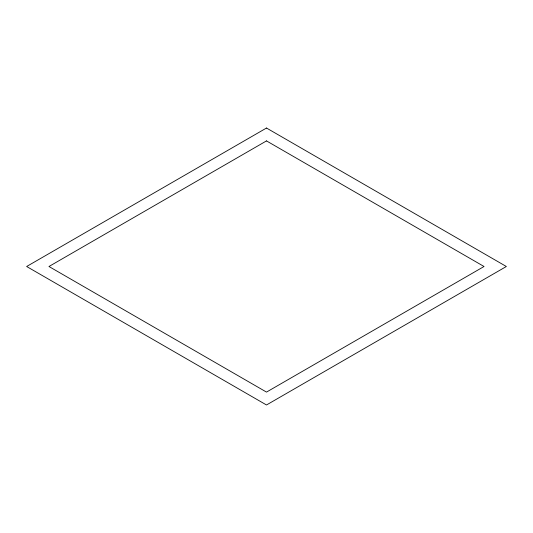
<?xml version="1.0" encoding="UTF-8"?>
<svg xmlns="http://www.w3.org/2000/svg" width="533" height="533" viewBox="0 0 533 533"><rect width="100%" height="100%" fill="white"/><g stroke="black" fill="none" stroke-linecap="round" stroke-linejoin="round"><path stroke-width="0.8" d="M266.5 128.027L26.65 266.5L266.5 404.973L506.35 266.5L266.5 128.027M266.5 140.905L48.956 266.5L266.5 392.095L484.044 266.5L266.5 140.905"/></g></svg>
